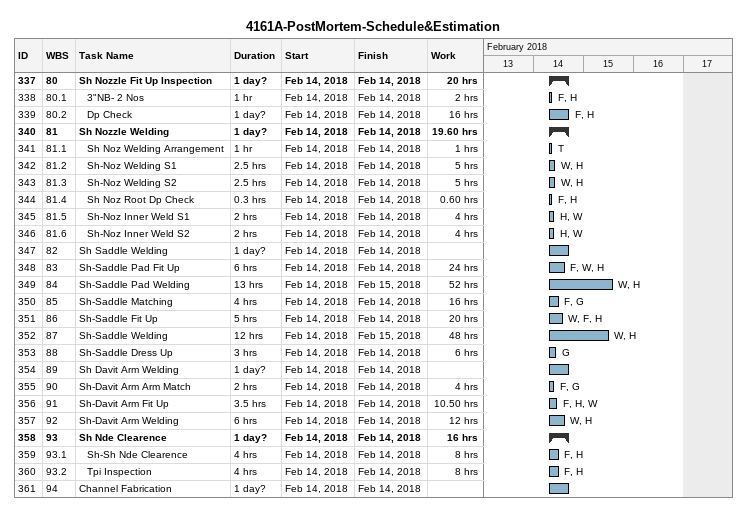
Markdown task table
4161A-PostMortem-Schedule&Estimation

| ID | WBS | Task | Duration | Start | Finish | Resources | Work (h) |
|---|---|---|---|---|---|---|---|
| 337 | 80 | **Sh Nozzle Fit Up Inspection** | 1d? | 2018-02-14 | 2018-02-14 |  | 20 |
| 338 | 80.1 | 3"NB- 2 Nos | 1h | 2018-02-14 | 2018-02-14 | F, H | 2 |
| 339 | 80.2 | Dp Check | 1d? | 2018-02-14 | 2018-02-14 | F, H | 16 |
| 340 | 81 | **Sh Nozzle Welding** | 1d? | 2018-02-14 | 2018-02-14 |  | 19.60 |
| 341 | 81.1 | Sh Noz Welding Arrangement | 1h | 2018-02-14 | 2018-02-14 | T | 1 |
| 342 | 81.2 | Sh-Noz Welding S1 | 2.5h | 2018-02-14 | 2018-02-14 | W, H | 5 |
| 343 | 81.3 | Sh-Noz Welding S2 | 2.5h | 2018-02-14 | 2018-02-14 | W, H | 5 |
| 344 | 81.4 | Sh Noz Root Dp Check | 0.3h | 2018-02-14 | 2018-02-14 | F, H | 0.60 |
| 345 | 81.5 | Sh-Noz Inner Weld S1 | 2h | 2018-02-14 | 2018-02-14 | H, W | 4 |
| 346 | 81.6 | Sh-Noz Inner Weld S2 | 2h | 2018-02-14 | 2018-02-14 | H, W | 4 |
| 347 | 82 | Sh Saddle Welding | 1d? | 2018-02-14 | 2018-02-14 |  |  |
| 348 | 83 | Sh-Saddle Pad Fit Up | 6h | 2018-02-14 | 2018-02-14 | F, W, H | 24 |
| 349 | 84 | Sh-Saddle Pad Welding | 13h | 2018-02-14 | 2018-02-15 | W, H | 52 |
| 350 | 85 | Sh-Saddle Matching | 4h | 2018-02-14 | 2018-02-14 | F, G | 16 |
| 351 | 86 | Sh-Saddle Fit Up | 5h | 2018-02-14 | 2018-02-14 | W, F, H | 20 |
| 352 | 87 | Sh-Saddle Welding | 12h | 2018-02-14 | 2018-02-15 | W, H | 48 |
| 353 | 88 | Sh-Saddle Dress Up | 3h | 2018-02-14 | 2018-02-14 | G | 6 |
| 354 | 89 | Sh Davit Arm Welding | 1d? | 2018-02-14 | 2018-02-14 |  |  |
| 355 | 90 | Sh-Davit Arm Arm Match | 2h | 2018-02-14 | 2018-02-14 | F, G | 4 |
| 356 | 91 | Sh-Davit Arm Fit Up | 3.5h | 2018-02-14 | 2018-02-14 | F, H, W | 10.50 |
| 357 | 92 | Sh-Davit Arm Welding | 6h | 2018-02-14 | 2018-02-14 | W, H | 12 |
| 358 | 93 | **Sh Nde Clearence** | 1d? | 2018-02-14 | 2018-02-14 |  | 16 |
| 359 | 93.1 | Sh-Sh Nde Clearence | 4h | 2018-02-14 | 2018-02-14 | F, H | 8 |
| 360 | 93.2 | Tpi Inspection | 4h | 2018-02-14 | 2018-02-14 | F, H | 8 |
| 361 | 94 | Channel Fabrication | 1d? | 2018-02-14 | 2018-02-14 |  |  |
